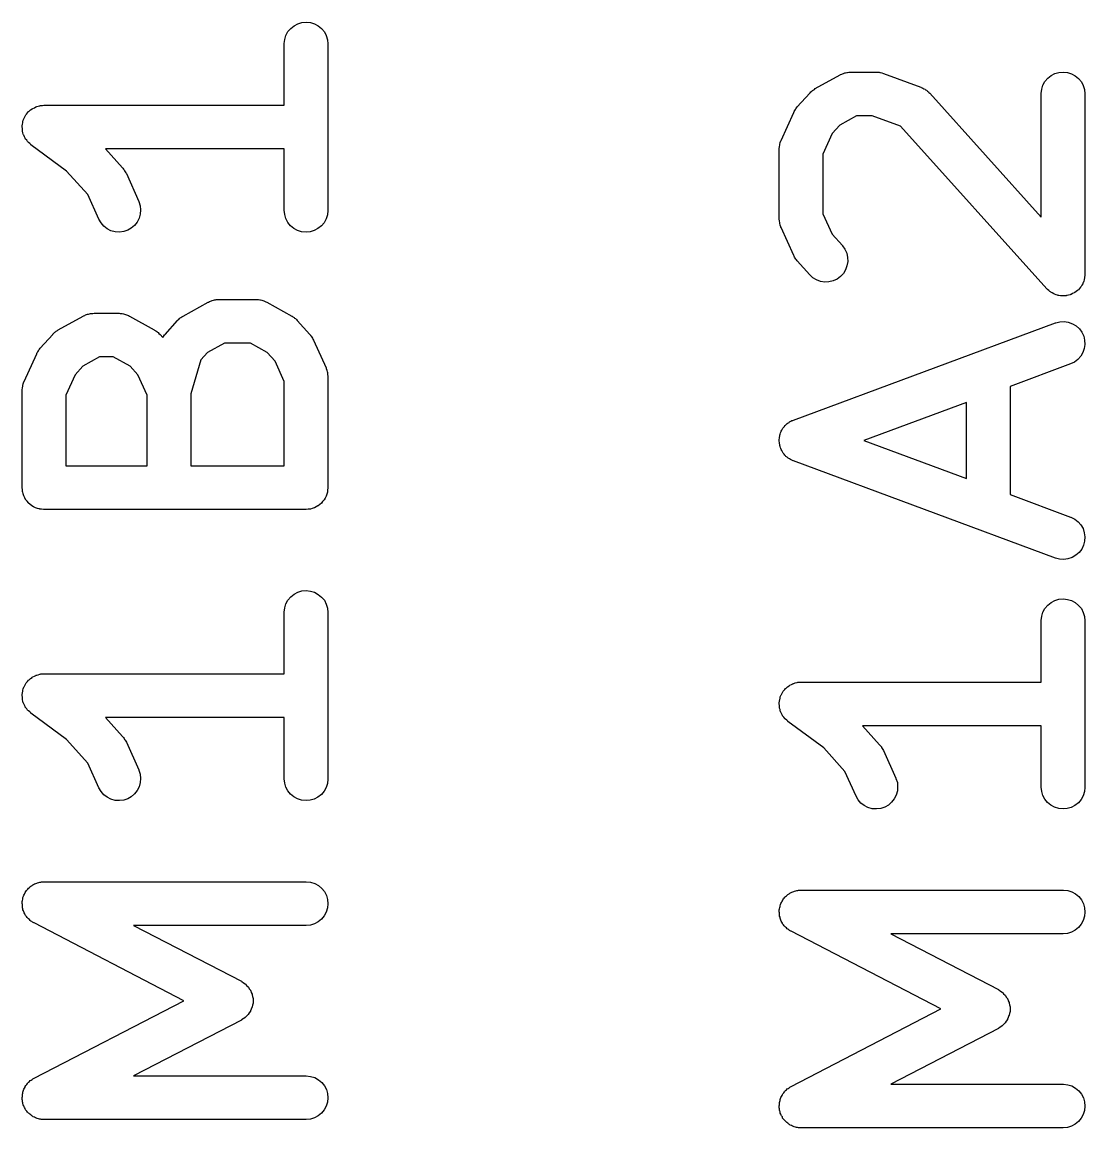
# Model space of a CAD drawing. Extents: x 153.1 to 192.9, y -117.1 to -78.2.
# Drawn here: x 163.532 to 167.182, y -82.089 to -78.292 of the extents above; entities that cross this region are included whole.
import ezdxf

# ---------------------------------------------------------------- set-up
doc = ezdxf.new("R2010")
doc.units = 0
doc.layers.add('BLACK', color=7, linetype='CONTINUOUS')

msp = doc.modelspace()

# ---------------------------------------------------------------- linework, layer by layer
at = {"layer": 'BLACK', "linetype": 'CONTINUOUS'}
for p, q in [((164.455, -78.3131), (164.466, -78.3039)), ((164.466, -78.3039), (164.479, -78.2971)), ((164.479, -78.2971), (164.493, -78.293)), ((164.493, -78.293), (164.508, -78.2917)), ((164.508, -78.2917), (164.522, -78.2932)), ((164.522, -78.2932), (164.536, -78.2975)), ((164.536, -78.2975), (164.549, -78.3045)), ((164.549, -78.3045), (164.56, -78.3138)), ((164.434, -78.3511), (164.438, -78.3371)), ((164.438, -78.3371), (164.445, -78.3243)), ((164.445, -78.3243), (164.455, -78.3131)), ((164.56, -78.3138), (164.57, -78.3252)), ((164.57, -78.3252), (164.576, -78.3381)), ((164.576, -78.3381), (164.581, -78.3521)), ((164.432, -78.3656), (164.434, -78.3511)), ((164.432, -78.3667), (164.432, -78.3656)), ((164.432, -78.5774), (164.432, -78.3667)), ((164.581, -78.3521), (164.582, -78.3667)), ((164.582, -78.3667), (164.582, -78.9381)), ((166.256, -78.5202), (166.342, -78.4725)), ((166.342, -78.4725), (166.343, -78.472)), ((166.343, -78.472), (166.347, -78.4706)), ((166.347, -78.4706), (166.35, -78.4688)), ((166.35, -78.4688), (166.353, -78.4677)), ((166.353, -78.4677), (166.357, -78.4664)), ((166.357, -78.4664), (166.36, -78.4656)), ((166.36, -78.4656), (166.364, -78.4645)), ((166.364, -78.4645), (166.367, -78.4642)), ((166.367, -78.4642), (166.371, -78.4635)), ((166.371, -78.4635), (166.375, -78.4635)), ((166.375, -78.4635), (166.379, -78.4631)), ((166.379, -78.4631), (166.464, -78.4631)), ((166.464, -78.4631), (166.465, -78.4631)), ((166.465, -78.4631), (166.471, -78.4637)), ((166.471, -78.4637), (166.476, -78.464)), ((166.476, -78.464), (166.478, -78.4645)), ((166.478, -78.4645), (166.48, -78.4647)), ((166.48, -78.4647), (166.485, -78.4664)), ((166.485, -78.4664), (166.49, -78.4678)), ((166.49, -78.4678), (166.619, -78.5154)), ((167.038, -78.5085), (167.045, -78.4957)), ((167.045, -78.4957), (167.055, -78.4845)), ((167.055, -78.4845), (167.066, -78.4753)), ((167.066, -78.4753), (167.079, -78.4686)), ((167.079, -78.4686), (167.093, -78.4644)), ((167.093, -78.4644), (167.108, -78.4631)), ((167.108, -78.4631), (167.122, -78.4646)), ((167.122, -78.4646), (167.136, -78.469)), ((167.136, -78.469), (167.149, -78.4759)), ((167.149, -78.4759), (167.16, -78.4852)), ((167.16, -78.4852), (167.17, -78.4966)), ((166.238, -78.5348), (166.241, -78.5317)), ((166.241, -78.5317), (166.244, -78.5285)), ((166.244, -78.5285), (166.247, -78.5269)), ((166.247, -78.5269), (166.249, -78.525)), ((166.249, -78.525), (166.253, -78.5227)), ((166.253, -78.5227), (166.256, -78.5202)), ((166.619, -78.5154), (166.62, -78.5158)), ((166.62, -78.5158), (166.623, -78.5171)), ((166.623, -78.5171), (166.625, -78.5181)), ((166.625, -78.5181), (166.629, -78.5204)), ((166.629, -78.5204), (166.633, -78.5223)), ((166.633, -78.5223), (166.635, -78.5241)), ((166.635, -78.5241), (166.638, -78.5257)), ((166.638, -78.5257), (166.641, -78.5286)), ((166.641, -78.5286), (166.645, -78.5313)), ((166.645, -78.5313), (166.646, -78.5336)), ((166.646, -78.5336), (166.649, -78.5355)), ((167.032, -78.537), (167.034, -78.5225)), ((167.034, -78.5225), (167.038, -78.5085)), ((167.17, -78.4966), (167.176, -78.5095)), ((167.176, -78.5095), (167.181, -78.5235)), ((167.181, -78.5235), (167.182, -78.5381)), ((166.194, -78.5832), (166.237, -78.5355)), ((166.237, -78.5355), (166.238, -78.5348)), ((166.649, -78.5355), (167.032, -78.9617)), ((167.032, -78.5381), (167.032, -78.537)), ((167.032, -78.9617), (167.032, -78.5381)), ((167.182, -78.5381), (167.182, -79.1571)), ((163.545, -78.6104), (163.546, -78.609)), ((163.546, -78.609), (163.547, -78.6073)), ((163.547, -78.6073), (163.551, -78.6033)), ((163.551, -78.6033), (163.554, -78.5992)), ((163.554, -78.5992), (163.556, -78.5979)), ((163.556, -78.5979), (163.557, -78.5965)), ((163.557, -78.5965), (163.561, -78.5933)), ((163.561, -78.5933), (163.566, -78.5899)), ((163.566, -78.5899), (163.567, -78.589)), ((163.567, -78.589), (163.569, -78.5879)), ((163.569, -78.5879), (163.574, -78.5856)), ((163.574, -78.5856), (163.579, -78.583)), ((163.579, -78.583), (163.58, -78.5825)), ((163.58, -78.5825), (163.582, -78.5817)), ((163.582, -78.5817), (163.587, -78.5804)), ((163.587, -78.5804), (163.593, -78.5788)), ((163.593, -78.5788), (163.594, -78.5786)), ((163.594, -78.5786), (163.596, -78.5782)), ((163.596, -78.5782), (163.602, -78.5779)), ((163.602, -78.5779), (163.607, -78.5774)), ((163.607, -78.5774), (164.432, -78.5774)), ((166.139, -78.6978), (166.182, -78.6026)), ((166.182, -78.6016), (166.184, -78.5984)), ((166.182, -78.6026), (166.182, -78.6016)), ((166.184, -78.5984), (166.186, -78.5949)), ((166.186, -78.5949), (166.188, -78.5921)), ((166.188, -78.5921), (166.189, -78.589)), ((166.189, -78.589), (166.192, -78.5862)), ((166.192, -78.5862), (166.194, -78.5832)), ((163.532, -78.648), (163.533, -78.6427)), ((163.532, -78.6499), (163.532, -78.648)), ((163.533, -78.6427), (163.534, -78.6373)), ((163.534, -78.6355), (163.535, -78.6336)), ((163.534, -78.6373), (163.534, -78.6355)), ((163.535, -78.6336), (163.536, -78.6285)), ((163.536, -78.6285), (163.538, -78.6233)), ((163.538, -78.6233), (163.539, -78.6216)), ((163.539, -78.6216), (163.54, -78.6198)), ((163.54, -78.6198), (163.542, -78.6152)), ((163.542, -78.6152), (163.545, -78.6104)), ((166.34, -78.6452), (166.314, -78.6748)), ((166.398, -78.6131), (166.34, -78.6452)), ((166.451, -78.6131), (166.398, -78.6131)), ((166.549, -78.6496), (166.451, -78.6131)), ((163.532, -78.6519), (163.532, -78.6499)), ((163.533, -78.6573), (163.532, -78.6519)), ((163.533, -78.6627), (163.533, -78.6573)), ((163.533, -78.6645), (163.533, -78.6627)), ((163.533, -78.6664), (163.533, -78.6645)), ((163.535, -78.6716), (163.533, -78.6664)), ((163.536, -78.6769), (163.535, -78.6716)), ((163.537, -78.6786), (163.536, -78.6769)), ((163.538, -78.6805), (163.537, -78.6786)), ((163.54, -78.6853), (163.538, -78.6805)), ((163.542, -78.6902), (163.54, -78.6853)), ((166.314, -78.6748), (166.282, -78.7447)), ((167.051, -79.2073), (166.549, -78.6496)), ((163.543, -78.6917), (163.542, -78.6902)), ((163.544, -78.6934), (163.543, -78.6917)), ((163.548, -78.6977), (163.544, -78.6934)), ((163.551, -78.702), (163.548, -78.6977)), ((163.552, -78.7034), (163.551, -78.702)), ((163.554, -78.7049), (163.552, -78.7034)), ((163.558, -78.7083), (163.554, -78.7049)), ((163.562, -78.712), (163.558, -78.7083)), ((163.562, -78.7126), (163.562, -78.712)), ((163.685, -78.8034), (163.562, -78.7126)), ((166.132, -78.7262), (166.133, -78.7196)), ((166.133, -78.7196), (166.134, -78.713)), ((166.134, -78.7117), (166.136, -78.7053)), ((166.134, -78.7123), (166.134, -78.7117)), ((166.134, -78.713), (166.134, -78.7123)), ((166.136, -78.7053), (166.138, -78.699)), ((166.138, -78.699), (166.139, -78.6984)), ((166.139, -78.6984), (166.139, -78.6978)), ((164.432, -78.7274), (163.818, -78.7274)), ((163.818, -78.7274), (163.877, -78.7927)), ((164.432, -78.9381), (164.432, -78.7274)), ((166.132, -78.7269), (166.132, -78.7262)), ((166.132, -78.7275), (166.132, -78.7269)), ((166.132, -78.7286), (166.132, -78.7275)), ((166.132, -78.9667), (166.132, -78.7286)), ((166.282, -78.7447), (166.282, -78.9506)), ((163.877, -78.7927), (163.878, -78.7935)), ((163.878, -78.7935), (163.88, -78.7965)), ((163.88, -78.7965), (163.883, -78.7994)), ((163.883, -78.7994), (163.884, -78.8025)), ((163.758, -78.8843), (163.685, -78.8034)), ((163.884, -78.8025), (163.886, -78.8054)), ((163.886, -78.8054), (163.888, -78.8088)), ((163.888, -78.8088), (163.89, -78.8121)), ((163.89, -78.8121), (163.933, -78.9073)), ((163.796, -78.9689), (163.758, -78.8843)), ((163.933, -78.9073), (163.933, -78.9083)), ((163.933, -78.9083), (163.938, -78.9222)), ((163.938, -78.9513), (163.934, -78.9654)), ((163.938, -78.9222), (163.939, -78.9368)), ((163.939, -78.9368), (163.938, -78.9513)), ((164.434, -78.9527), (164.432, -78.9381)), ((164.582, -78.9391), (164.581, -78.9537)), ((164.582, -78.9381), (164.582, -78.9391)), ((166.282, -78.9506), (166.314, -79.0204)), ((163.803, -78.9816), (163.796, -78.9689)), ((163.813, -78.9926), (163.803, -78.9816)), ((163.918, -78.99), (163.907, -78.9995)), ((163.927, -78.9785), (163.918, -78.99)), ((163.934, -78.9654), (163.927, -78.9785)), ((164.438, -78.9667), (164.434, -78.9527)), ((164.445, -78.9796), (164.438, -78.9667)), ((164.454, -78.9909), (164.445, -78.9796)), ((164.569, -78.9805), (164.56, -78.9917)), ((164.576, -78.9676), (164.569, -78.9805)), ((164.581, -78.9537), (164.576, -78.9676)), ((166.132, -78.9673), (166.132, -78.9667)), ((166.132, -78.968), (166.132, -78.9673)), ((166.133, -78.9746), (166.132, -78.968)), ((166.134, -78.9812), (166.133, -78.9746)), ((166.134, -78.9819), (166.134, -78.9812)), ((166.134, -78.9826), (166.134, -78.9819)), ((166.136, -78.9889), (166.134, -78.9826)), ((166.138, -78.9952), (166.136, -78.9889)), ((163.824, -79.0016), (163.813, -78.9926)), ((163.837, -79.0081), (163.824, -79.0016)), ((163.852, -79.012), (163.837, -79.0081)), ((163.866, -79.0131), (163.852, -79.012)), ((163.881, -79.0113), (163.866, -79.0131)), ((163.895, -79.0067), (163.881, -79.0113)), ((163.907, -78.9995), (163.895, -79.0067)), ((164.465, -79.0003), (164.454, -78.9909)), ((164.478, -79.0072), (164.465, -79.0003)), ((164.492, -79.0116), (164.478, -79.0072)), ((164.507, -79.0131), (164.492, -79.0116)), ((164.521, -79.0118), (164.507, -79.0131)), ((164.535, -79.0076), (164.521, -79.0118)), ((164.548, -79.0009), (164.535, -79.0076)), ((164.56, -78.9917), (164.548, -79.0009)), ((166.138, -78.9958), (166.138, -78.9952)), ((166.138, -78.9965), (166.138, -78.9958)), ((166.139, -78.9974), (166.138, -78.9965)), ((166.182, -79.0927), (166.139, -78.9974)), ((166.314, -79.0204), (166.349, -79.0594)), ((166.349, -79.0594), (166.349, -79.0601)), ((166.349, -79.0601), (166.358, -79.072)), ((166.183, -79.096), (166.182, -79.0927)), ((166.185, -79.0994), (166.183, -79.096)), ((166.187, -79.1023), (166.185, -79.0994)), ((166.189, -79.1054), (166.187, -79.1023)), ((166.358, -79.072), (166.364, -79.0854)), ((166.364, -79.0854), (166.367, -79.0996)), ((166.367, -79.0996), (166.368, -79.1142)), ((166.191, -79.1082), (166.189, -79.1054)), ((166.194, -79.1113), (166.191, -79.1082)), ((166.194, -79.1121), (166.194, -79.1113)), ((166.237, -79.1597), (166.194, -79.1121)), ((166.365, -79.1287), (166.36, -79.1424)), ((166.368, -79.1142), (166.365, -79.1287)), ((166.248, -79.1696), (166.237, -79.1597)), ((166.26, -79.1772), (166.248, -79.1696)), ((166.274, -79.1822), (166.26, -79.1772)), ((166.331, -79.1742), (166.318, -79.1804)), ((166.343, -79.1656), (166.331, -79.1742)), ((166.353, -79.1549), (166.343, -79.1656)), ((166.36, -79.1424), (166.353, -79.1549)), ((167.18, -79.1763), (167.178, -79.1815)), ((167.181, -79.1727), (167.18, -79.1745)), ((167.18, -79.1745), (167.18, -79.1763)), ((167.182, -79.1619), (167.181, -79.1673)), ((167.181, -79.1673), (167.181, -79.1727)), ((167.182, -79.1571), (167.182, -79.1582)), ((167.182, -79.1582), (167.182, -79.16)), ((167.182, -79.16), (167.182, -79.1619)), ((166.289, -79.1844), (166.274, -79.1822)), ((166.303, -79.1838), (166.289, -79.1844)), ((166.318, -79.1804), (166.303, -79.1838)), ((167.053, -79.2086), (167.051, -79.2073)), ((167.054, -79.21), (167.053, -79.2086)), ((167.058, -79.2135), (167.054, -79.21)), ((167.062, -79.2172), (167.058, -79.2135)), ((167.064, -79.2181), (167.062, -79.2172)), ((167.152, -79.2165), (167.148, -79.2199)), ((167.157, -79.2132), (167.152, -79.2165)), ((167.158, -79.2119), (167.157, -79.2132)), ((167.16, -79.2107), (167.158, -79.2119)), ((167.163, -79.2065), (167.16, -79.2107)), ((167.167, -79.2025), (167.163, -79.2065)), ((167.168, -79.2009), (167.167, -79.2025)), ((167.169, -79.1995), (167.168, -79.2009)), ((167.172, -79.1947), (167.169, -79.1995)), ((167.175, -79.19), (167.172, -79.1947)), ((167.176, -79.1867), (167.175, -79.1883)), ((167.175, -79.1883), (167.175, -79.19)), ((167.178, -79.1815), (167.176, -79.1867)), ((164.085, -79.3011), (164.171, -79.2535)), ((164.171, -79.2535), (164.172, -79.253)), ((164.172, -79.253), (164.175, -79.2515)), ((164.175, -79.2515), (164.179, -79.2497)), ((164.179, -79.2497), (164.182, -79.2487)), ((164.182, -79.2487), (164.185, -79.2473)), ((164.185, -79.2473), (164.189, -79.2466)), ((164.189, -79.2466), (164.193, -79.2455)), ((164.193, -79.2455), (164.196, -79.2451)), ((164.196, -79.2451), (164.199, -79.2444)), ((164.199, -79.2444), (164.203, -79.2444)), ((164.203, -79.2444), (164.207, -79.244)), ((164.207, -79.244), (164.336, -79.244)), ((164.336, -79.244), (164.337, -79.2441)), ((164.337, -79.2441), (164.341, -79.2445)), ((164.341, -79.2445), (164.344, -79.2446)), ((164.344, -79.2446), (164.348, -79.2453)), ((164.348, -79.2453), (164.351, -79.2457)), ((164.351, -79.2457), (164.355, -79.2468)), ((164.355, -79.2468), (164.359, -79.2477)), ((164.359, -79.2477), (164.362, -79.2491)), ((164.362, -79.2491), (164.365, -79.2501)), ((164.365, -79.2501), (164.369, -79.252)), ((164.369, -79.252), (164.372, -79.2535)), ((164.372, -79.2535), (164.458, -79.3011)), ((167.065, -79.2193), (167.064, -79.2181)), ((167.07, -79.2219), (167.065, -79.2193)), ((167.075, -79.2248), (167.07, -79.2219)), ((167.076, -79.2254), (167.075, -79.2248)), ((167.078, -79.2263), (167.076, -79.2254)), ((167.083, -79.2279), (167.078, -79.2263)), ((167.088, -79.2298), (167.083, -79.2279)), ((167.09, -79.2301), (167.088, -79.2298)), ((167.092, -79.2306), (167.09, -79.2301)), ((167.098, -79.2312), (167.092, -79.2306)), ((167.103, -79.232), (167.098, -79.2312)), ((167.105, -79.2319), (167.103, -79.232)), ((167.107, -79.2321), (167.105, -79.2319)), ((167.112, -79.2316), (167.107, -79.2321)), ((167.118, -79.2314), (167.112, -79.2316)), ((167.119, -79.231), (167.118, -79.2314)), ((167.121, -79.2308), (167.119, -79.231)), ((167.126, -79.2293), (167.121, -79.2308)), ((167.132, -79.228), (167.126, -79.2293)), ((167.133, -79.2272), (167.132, -79.228)), ((167.135, -79.2267), (167.133, -79.2272)), ((167.14, -79.2241), (167.135, -79.2267)), ((167.145, -79.2218), (167.14, -79.2241)), ((167.147, -79.2208), (167.145, -79.2218)), ((167.148, -79.2199), (167.147, -79.2208)), ((163.76, -79.2942), (163.764, -79.2931)), ((163.764, -79.2931), (163.767, -79.2928)), ((163.767, -79.2928), (163.771, -79.2921)), ((163.771, -79.2921), (163.775, -79.292)), ((163.775, -79.292), (163.779, -79.2917)), ((163.779, -79.2917), (163.864, -79.2917)), ((163.864, -79.2917), (163.865, -79.2917)), ((163.865, -79.2917), (163.869, -79.2921)), ((163.869, -79.2921), (163.873, -79.2922)), ((163.873, -79.2922), (163.876, -79.2929)), ((163.876, -79.2929), (163.88, -79.2933)), ((163.88, -79.2933), (163.884, -79.2945)), ((163.656, -79.3487), (163.742, -79.3011)), ((163.742, -79.3011), (163.743, -79.3006)), ((163.743, -79.3006), (163.747, -79.2991)), ((163.747, -79.2991), (163.75, -79.2973)), ((163.75, -79.2973), (163.753, -79.2963)), ((163.753, -79.2963), (163.757, -79.295)), ((163.757, -79.295), (163.76, -79.2942)), ((163.884, -79.2945), (163.887, -79.2953)), ((163.887, -79.2953), (163.89, -79.2967)), ((163.89, -79.2967), (163.894, -79.2977)), ((163.894, -79.2977), (163.897, -79.2996)), ((163.897, -79.2996), (163.901, -79.3011)), ((163.901, -79.3011), (163.986, -79.3487)), ((164.023, -79.3641), (164.066, -79.3165)), ((164.066, -79.3157), (164.07, -79.3127)), ((164.066, -79.3165), (164.066, -79.3157)), ((164.07, -79.3127), (164.073, -79.3094)), ((164.073, -79.3094), (164.075, -79.3078)), ((164.075, -79.3078), (164.077, -79.306)), ((164.077, -79.306), (164.081, -79.3037)), ((164.081, -79.3037), (164.085, -79.3011)), ((164.458, -79.3011), (164.459, -79.3016)), ((164.459, -79.3016), (164.462, -79.3043)), ((164.462, -79.3043), (164.466, -79.3066)), ((164.466, -79.3066), (164.468, -79.3085)), ((164.468, -79.3085), (164.471, -79.3101)), ((164.471, -79.3101), (164.474, -79.3134)), ((164.474, -79.3134), (164.477, -79.3165)), ((164.477, -79.3165), (164.52, -79.3641)), ((166.181, -79.6582), (167.081, -79.3249)), ((167.081, -79.3249), (167.082, -79.3246)), ((167.082, -79.3246), (167.096, -79.321)), ((167.096, -79.321), (167.111, -79.3203)), ((167.111, -79.3203), (167.125, -79.3225)), ((167.125, -79.3225), (167.139, -79.3274)), ((167.139, -79.3274), (167.152, -79.3349)), ((163.594, -79.4117), (163.637, -79.3641)), ((163.637, -79.3641), (163.638, -79.3633)), ((163.638, -79.3633), (163.641, -79.3603)), ((163.641, -79.3603), (163.644, -79.357)), ((163.644, -79.357), (163.647, -79.3555)), ((163.647, -79.3555), (163.649, -79.3536)), ((163.649, -79.3536), (163.653, -79.3513)), ((163.653, -79.3513), (163.656, -79.3487)), ((163.986, -79.3487), (163.987, -79.3492)), ((163.987, -79.3492), (163.991, -79.3519)), ((163.991, -79.3519), (163.995, -79.3542)), ((163.995, -79.3542), (163.997, -79.3561)), ((163.997, -79.3561), (163.999, -79.3577)), ((163.999, -79.3577), (164.002, -79.361)), ((164.002, -79.361), (164.006, -79.3641)), ((164.006, -79.3641), (164.015, -79.3745)), ((164.018, -79.3711), (164.021, -79.3662)), ((164.021, -79.3662), (164.022, -79.3652)), ((164.022, -79.3652), (164.023, -79.3641)), ((164.52, -79.3641), (164.521, -79.3649)), ((164.521, -79.3649), (164.523, -79.368)), ((164.523, -79.368), (164.525, -79.3708)), ((167.152, -79.3349), (167.163, -79.3447)), ((167.163, -79.3447), (167.171, -79.3565)), ((167.171, -79.3565), (167.178, -79.3697)), ((167.178, -79.3697), (167.181, -79.3839)), ((164.015, -79.3745), (164.018, -79.3711)), ((164.227, -79.394), (164.169, -79.4261)), ((164.316, -79.394), (164.227, -79.394)), ((164.374, -79.4261), (164.316, -79.394)), ((164.525, -79.3708), (164.527, -79.3739)), ((164.527, -79.3739), (164.529, -79.3768)), ((164.529, -79.3768), (164.531, -79.3802)), ((164.531, -79.3802), (164.533, -79.3835)), ((164.533, -79.3835), (164.576, -79.4787)), ((167.182, -79.3985), (167.18, -79.413)), ((167.181, -79.3839), (167.182, -79.3985)), ((163.539, -79.5264), (163.582, -79.4311)), ((163.582, -79.4302), (163.584, -79.4269)), ((163.582, -79.4311), (163.582, -79.4302)), ((163.584, -79.4269), (163.586, -79.4235)), ((163.586, -79.4235), (163.588, -79.4206)), ((163.588, -79.4206), (163.589, -79.4176)), ((163.589, -79.4176), (163.592, -79.4148)), ((163.592, -79.4148), (163.594, -79.4117)), ((163.798, -79.4417), (163.74, -79.4738)), ((163.845, -79.4417), (163.798, -79.4417)), ((163.903, -79.4738), (163.845, -79.4417)), ((164.169, -79.4261), (164.146, -79.452)), ((164.401, -79.4557), (164.374, -79.4261)), ((167.168, -79.4394), (167.158, -79.4503)), ((167.175, -79.4268), (167.168, -79.4394)), ((167.18, -79.413), (167.175, -79.4268)), ((163.74, -79.4738), (163.714, -79.5034)), ((163.929, -79.5034), (163.903, -79.4738)), ((164.146, -79.452), (164.111, -79.5682)), ((164.432, -79.5256), (164.401, -79.4557)), ((164.576, -79.4787), (164.576, -79.4797)), ((164.576, -79.4797), (164.576, -79.4803)), ((164.576, -79.4803), (164.576, -79.4809)), ((164.576, -79.4809), (164.578, -79.4873)), ((167.133, -79.4656), (166.925, -79.5427)), ((167.146, -79.4592), (167.133, -79.4656)), ((167.158, -79.4503), (167.146, -79.4592)), ((163.714, -79.5034), (163.682, -79.5732)), ((163.961, -79.5732), (163.929, -79.5034)), ((164.578, -79.4873), (164.58, -79.4936)), ((164.58, -79.4936), (164.581, -79.4943)), ((164.581, -79.4943), (164.581, -79.495)), ((164.581, -79.495), (164.581, -79.5016)), ((164.581, -79.5016), (164.582, -79.5082)), ((164.582, -79.5082), (164.582, -79.5089)), ((164.582, -79.5089), (164.582, -79.5095)), ((164.582, -79.5095), (164.582, -79.8905)), ((163.532, -79.5547), (163.533, -79.5481)), ((163.532, -79.5554), (163.532, -79.5547)), ((163.532, -79.5561), (163.532, -79.5554)), ((163.532, -79.5571), (163.532, -79.5561)), ((163.532, -79.8905), (163.532, -79.5571)), ((163.533, -79.5481), (163.534, -79.5415)), ((163.534, -79.5402), (163.536, -79.5339)), ((163.534, -79.5409), (163.534, -79.5402)), ((163.534, -79.5415), (163.534, -79.5409)), ((163.536, -79.5339), (163.538, -79.5276)), ((163.538, -79.5276), (163.539, -79.527)), ((163.539, -79.527), (163.539, -79.5264)), ((164.432, -79.8155), (164.432, -79.5256)), ((166.925, -79.5427), (166.925, -79.9145)), ((163.682, -79.5732), (163.682, -79.8155)), ((163.961, -79.8155), (163.961, -79.5732)), ((164.111, -79.5682), (164.111, -79.8155)), ((166.775, -79.5982), (166.423, -79.7286)), ((166.775, -79.8589), (166.775, -79.5982)), ((166.154, -79.6755), (166.156, -79.6735)), ((166.156, -79.6735), (166.16, -79.6707)), ((166.16, -79.6707), (166.163, -79.6676)), ((166.163, -79.6676), (166.166, -79.6663)), ((166.166, -79.6663), (166.168, -79.6646)), ((166.168, -79.6646), (166.172, -79.6626)), ((166.172, -79.6626), (166.176, -79.6603)), ((166.176, -79.6603), (166.179, -79.6594)), ((166.179, -79.6594), (166.181, -79.6582)), ((166.134, -79.7108), (166.136, -79.7065)), ((166.134, -79.7135), (166.134, -79.7108)), ((166.136, -79.7065), (166.137, -79.702)), ((166.137, -79.702), (166.138, -79.6996)), ((166.138, -79.6996), (166.139, -79.697)), ((166.139, -79.697), (166.141, -79.693)), ((166.141, -79.693), (166.143, -79.6889)), ((166.143, -79.6889), (166.145, -79.6867)), ((166.145, -79.6867), (166.147, -79.6844)), ((166.147, -79.6844), (166.15, -79.681)), ((166.15, -79.681), (166.152, -79.6773)), ((166.152, -79.6773), (166.154, -79.6755)), ((166.132, -79.7253), (166.133, -79.7208)), ((166.132, -79.728), (166.132, -79.7253)), ((166.132, -79.7308), (166.132, -79.728)), ((166.133, -79.7353), (166.132, -79.7308)), ((166.133, -79.7162), (166.134, -79.7135)), ((166.133, -79.7208), (166.133, -79.7162)), ((166.133, -79.7399), (166.133, -79.7353)), ((166.134, -79.7426), (166.133, -79.7399)), ((166.134, -79.7453), (166.134, -79.7426)), ((166.135, -79.7497), (166.134, -79.7453)), ((166.423, -79.7286), (166.775, -79.8589)), ((166.137, -79.7541), (166.135, -79.7497)), ((166.138, -79.7566), (166.137, -79.7541)), ((166.139, -79.7592), (166.138, -79.7566)), ((166.141, -79.7632), (166.139, -79.7592)), ((166.143, -79.7673), (166.141, -79.7632)), ((166.145, -79.7695), (166.143, -79.7673)), ((166.146, -79.7719), (166.145, -79.7695)), ((166.149, -79.7754), (166.146, -79.7719)), ((166.152, -79.7791), (166.149, -79.7754)), ((166.154, -79.7809), (166.152, -79.7791)), ((166.155, -79.783), (166.154, -79.7809)), ((166.159, -79.7858), (166.155, -79.783)), ((166.163, -79.7889), (166.159, -79.7858)), ((163.682, -79.8155), (163.961, -79.8155)), ((164.111, -79.8155), (164.432, -79.8155)), ((166.165, -79.7903), (166.163, -79.7889)), ((166.167, -79.7919), (166.165, -79.7903)), ((166.171, -79.794), (166.167, -79.7919)), ((166.175, -79.7964), (166.171, -79.794)), ((166.178, -79.7973), (166.175, -79.7964)), ((166.18, -79.7985), (166.178, -79.7973)), ((166.181, -79.7989), (166.18, -79.7985)), ((167.081, -80.1322), (166.181, -79.7989)), ((163.533, -79.8975), (163.532, -79.8905)), ((163.533, -79.9045), (163.533, -79.8975)), ((164.582, -79.8915), (164.581, -79.8986)), ((164.581, -79.8986), (164.581, -79.9056)), ((164.582, -79.8905), (164.582, -79.891)), ((164.582, -79.891), (164.582, -79.891)), ((164.582, -79.891), (164.582, -79.891)), ((164.582, -79.891), (164.582, -79.8915)), ((163.534, -79.9048), (163.533, -79.9045)), ((163.534, -79.905), (163.534, -79.9048)), ((163.536, -79.9118), (163.534, -79.905)), ((163.538, -79.9186), (163.536, -79.9118)), ((163.538, -79.9188), (163.538, -79.9186)), ((163.538, -79.9191), (163.538, -79.9188)), ((163.541, -79.9253), (163.538, -79.9191)), ((163.544, -79.9315), (163.541, -79.9253)), ((163.545, -79.9317), (163.544, -79.9315)), ((163.545, -79.932), (163.545, -79.9317)), ((163.549, -79.9375), (163.545, -79.932)), ((163.554, -79.943), (163.549, -79.9375)), ((164.564, -79.9383), (164.56, -79.9437)), ((164.569, -79.9328), (164.564, -79.9383)), ((164.573, -79.9262), (164.569, -79.9324)), ((164.569, -79.9324), (164.569, -79.9326)), ((164.569, -79.9326), (164.569, -79.9328)), ((164.576, -79.92), (164.573, -79.9262)), ((164.578, -79.9128), (164.576, -79.9195)), ((164.576, -79.9195), (164.576, -79.9198)), ((164.576, -79.9198), (164.576, -79.92)), ((164.581, -79.9061), (164.578, -79.9128)), ((164.581, -79.9056), (164.581, -79.9058)), ((164.581, -79.9058), (164.581, -79.9061)), ((166.925, -79.9145), (167.133, -79.9916)), ((163.554, -79.9431), (163.554, -79.943)), ((163.554, -79.9433), (163.554, -79.9431)), ((163.559, -79.9478), (163.554, -79.9433)), ((163.565, -79.9524), (163.559, -79.9478)), ((163.565, -79.9525), (163.565, -79.9524)), ((163.565, -79.9527), (163.565, -79.9525)), ((163.571, -79.956), (163.565, -79.9527)), ((163.578, -79.9594), (163.571, -79.956)), ((163.578, -79.9595), (163.578, -79.9594)), ((163.578, -79.9596), (163.578, -79.9595)), ((163.585, -79.9617), (163.578, -79.9596)), ((163.592, -79.9638), (163.585, -79.9617)), ((163.592, -79.9639), (163.592, -79.9638)), ((163.599, -79.9647), (163.592, -79.9639)), ((163.592, -79.9639), (163.592, -79.9639)), ((163.606, -79.9655), (163.599, -79.9647)), ((163.607, -79.9655), (163.606, -79.9655)), ((164.507, -79.9655), (163.607, -79.9655)), ((163.607, -79.9655), (163.607, -79.9655)), ((163.607, -79.9655), (163.607, -79.9655)), ((163.607, -79.9655), (163.607, -79.9655)), ((164.514, -79.9648), (164.507, -79.9655)), ((164.521, -79.9641), (164.514, -79.9648)), ((164.522, -79.964), (164.521, -79.9641)), ((164.521, -79.9641), (164.521, -79.9641)), ((164.528, -79.962), (164.522, -79.964)), ((164.535, -79.96), (164.528, -79.962)), ((164.536, -79.9598), (164.535, -79.9599)), ((164.535, -79.9599), (164.535, -79.96)), ((164.542, -79.9565), (164.536, -79.9598)), ((164.548, -79.9532), (164.542, -79.9565)), ((164.549, -79.9529), (164.548, -79.9531)), ((164.548, -79.9531), (164.548, -79.9532)), ((164.554, -79.9485), (164.549, -79.9529)), ((164.56, -79.9441), (164.554, -79.9485)), ((164.56, -79.9437), (164.56, -79.9439)), ((164.56, -79.9439), (164.56, -79.9441)), ((167.133, -79.9916), (167.134, -79.9919)), ((167.134, -79.9919), (167.147, -79.9985)), ((167.147, -79.9985), (167.159, -80.0075)), ((167.159, -80.0075), (167.168, -80.0186)), ((167.168, -80.0186), (167.176, -80.0313)), ((167.176, -80.0313), (167.18, -80.0452)), ((167.18, -80.0452), (167.182, -80.0597)), ((167.177, -80.0884), (167.171, -80.1016)), ((167.181, -80.0743), (167.177, -80.0884)), ((167.182, -80.0597), (167.181, -80.0743)), ((167.151, -80.1228), (167.138, -80.1302)), ((167.162, -80.1132), (167.151, -80.1228)), ((167.171, -80.1016), (167.162, -80.1132)), ((167.095, -80.136), (167.081, -80.1322)), ((167.11, -80.1369), (167.095, -80.136)), ((167.124, -80.1349), (167.11, -80.1369)), ((167.138, -80.1302), (167.124, -80.1349)), ((164.438, -80.2895), (164.445, -80.2767)), ((164.445, -80.2767), (164.455, -80.2655)), ((164.455, -80.2655), (164.466, -80.2563)), ((164.466, -80.2563), (164.479, -80.2495)), ((164.479, -80.2495), (164.493, -80.2454)), ((164.493, -80.2454), (164.508, -80.244)), ((164.508, -80.244), (164.522, -80.2456)), ((164.522, -80.2456), (164.536, -80.2499)), ((164.536, -80.2499), (164.549, -80.2569)), ((164.549, -80.2569), (164.56, -80.2662)), ((164.56, -80.2662), (164.57, -80.2775)), ((164.57, -80.2775), (164.576, -80.2905)), ((167.066, -80.2849), (167.079, -80.2781)), ((167.079, -80.2781), (167.093, -80.2739)), ((167.093, -80.2739), (167.108, -80.2726)), ((167.108, -80.2726), (167.122, -80.2742)), ((167.122, -80.2742), (167.136, -80.2785)), ((167.136, -80.2785), (167.149, -80.2854)), ((164.432, -80.318), (164.434, -80.3035)), ((164.432, -80.319), (164.432, -80.318)), ((164.432, -80.5298), (164.432, -80.319)), ((164.434, -80.3035), (164.438, -80.2895)), ((164.576, -80.2905), (164.581, -80.3045)), ((164.581, -80.3045), (164.582, -80.319)), ((164.582, -80.319), (164.582, -80.8905)), ((167.034, -80.332), (167.038, -80.3181)), ((167.038, -80.3181), (167.045, -80.3052)), ((167.045, -80.3052), (167.055, -80.294)), ((167.055, -80.294), (167.066, -80.2849)), ((167.149, -80.2854), (167.16, -80.2948)), ((167.16, -80.2948), (167.17, -80.3061)), ((167.17, -80.3061), (167.176, -80.319)), ((167.176, -80.319), (167.181, -80.3331)), ((167.032, -80.3466), (167.034, -80.332)), ((167.032, -80.3476), (167.032, -80.3466)), ((167.032, -80.5583), (167.032, -80.3476)), ((167.181, -80.3331), (167.182, -80.3476)), ((167.182, -80.3476), (167.182, -80.919)), ((163.557, -80.5489), (163.561, -80.5457)), ((163.561, -80.5457), (163.566, -80.5423)), ((163.566, -80.5423), (163.567, -80.5414)), ((163.567, -80.5414), (163.569, -80.5403)), ((163.569, -80.5403), (163.574, -80.538)), ((163.574, -80.538), (163.579, -80.5354)), ((163.579, -80.5354), (163.58, -80.5349)), ((163.58, -80.5349), (163.582, -80.534)), ((163.582, -80.534), (163.587, -80.5328)), ((163.587, -80.5328), (163.593, -80.5312)), ((163.593, -80.5312), (163.594, -80.531)), ((163.594, -80.531), (163.596, -80.5305)), ((163.596, -80.5305), (163.602, -80.5303)), ((163.602, -80.5303), (163.607, -80.5298)), ((163.607, -80.5298), (164.432, -80.5298)), ((163.535, -80.5859), (163.536, -80.5809)), ((163.536, -80.5809), (163.538, -80.5757)), ((163.538, -80.5757), (163.539, -80.574)), ((163.539, -80.574), (163.54, -80.5722)), ((163.54, -80.5722), (163.542, -80.5676)), ((163.542, -80.5676), (163.545, -80.5628)), ((163.545, -80.5628), (163.546, -80.5613)), ((163.546, -80.5613), (163.547, -80.5597)), ((163.547, -80.5597), (163.551, -80.5557)), ((163.551, -80.5557), (163.554, -80.5515)), ((163.554, -80.5515), (163.556, -80.5503)), ((163.556, -80.5503), (163.557, -80.5489)), ((166.147, -80.5883), (166.151, -80.5843)), ((166.151, -80.5843), (166.154, -80.5801)), ((166.154, -80.5801), (166.156, -80.5789)), ((166.156, -80.5789), (166.157, -80.5775)), ((166.157, -80.5775), (166.161, -80.5743)), ((166.161, -80.5743), (166.166, -80.5709)), ((166.166, -80.5709), (166.167, -80.57)), ((166.167, -80.57), (166.169, -80.5688)), ((166.169, -80.5688), (166.174, -80.5665)), ((166.174, -80.5665), (166.179, -80.564)), ((166.179, -80.564), (166.18, -80.5634)), ((166.18, -80.5634), (166.182, -80.5626)), ((166.182, -80.5626), (166.187, -80.5613)), ((166.187, -80.5613), (166.193, -80.5598)), ((166.193, -80.5598), (166.194, -80.5596)), ((166.194, -80.5596), (166.196, -80.5591)), ((166.196, -80.5591), (166.202, -80.5589)), ((166.202, -80.5589), (166.207, -80.5583)), ((166.207, -80.5583), (167.032, -80.5583)), ((163.532, -80.6004), (163.533, -80.5951)), ((163.532, -80.6023), (163.532, -80.6004)), ((163.532, -80.6042), (163.532, -80.6023)), ((163.533, -80.6096), (163.532, -80.6042)), ((163.533, -80.5951), (163.534, -80.5897)), ((163.533, -80.615), (163.533, -80.6096)), ((163.533, -80.6169), (163.533, -80.615)), ((163.533, -80.6188), (163.533, -80.6169)), ((163.535, -80.624), (163.533, -80.6188)), ((163.534, -80.5878), (163.535, -80.5859)), ((163.534, -80.5897), (163.534, -80.5878)), ((166.133, -80.6236), (166.134, -80.6183)), ((166.134, -80.6164), (166.135, -80.6145)), ((166.134, -80.6183), (166.134, -80.6164)), ((166.135, -80.6145), (166.136, -80.6094)), ((166.136, -80.6094), (166.138, -80.6043)), ((166.138, -80.6043), (166.139, -80.6026)), ((166.139, -80.6026), (166.14, -80.6008)), ((166.14, -80.6008), (166.142, -80.5962)), ((166.142, -80.5962), (166.145, -80.5914)), ((166.145, -80.5914), (166.146, -80.5899)), ((166.146, -80.5899), (166.147, -80.5883)), ((163.536, -80.6293), (163.535, -80.624)), ((163.537, -80.631), (163.536, -80.6293)), ((163.538, -80.6329), (163.537, -80.631)), ((163.54, -80.6376), (163.538, -80.6329)), ((163.542, -80.6426), (163.54, -80.6376)), ((163.543, -80.6441), (163.542, -80.6426)), ((163.544, -80.6458), (163.543, -80.6441)), ((163.548, -80.65), (163.544, -80.6458)), ((163.551, -80.6544), (163.548, -80.65)), ((163.552, -80.6557), (163.551, -80.6544)), ((163.554, -80.6572), (163.552, -80.6557)), ((163.558, -80.6607), (163.554, -80.6572)), ((163.562, -80.6644), (163.558, -80.6607)), ((166.132, -80.629), (166.133, -80.6236)), ((166.132, -80.6309), (166.132, -80.629)), ((166.132, -80.6328), (166.132, -80.6309)), ((166.133, -80.6382), (166.132, -80.6328)), ((166.133, -80.6436), (166.133, -80.6382)), ((166.133, -80.6455), (166.133, -80.6436)), ((166.133, -80.6474), (166.133, -80.6455)), ((166.135, -80.6526), (166.133, -80.6474)), ((166.136, -80.6578), (166.135, -80.6526)), ((166.137, -80.6596), (166.136, -80.6578)), ((166.138, -80.6614), (166.137, -80.6596)), ((163.562, -80.665), (163.562, -80.6644)), ((163.685, -80.7558), (163.562, -80.665)), ((164.432, -80.6798), (163.818, -80.6798)), ((163.818, -80.6798), (163.877, -80.7451)), ((164.432, -80.8905), (164.432, -80.6798)), ((166.14, -80.6662), (166.138, -80.6614)), ((166.142, -80.6711), (166.14, -80.6662)), ((166.143, -80.6727), (166.142, -80.6711)), ((166.144, -80.6744), (166.143, -80.6727)), ((166.148, -80.6786), (166.144, -80.6744)), ((166.151, -80.683), (166.148, -80.6786)), ((166.152, -80.6843), (166.151, -80.683)), ((166.154, -80.6858), (166.152, -80.6843)), ((166.158, -80.6893), (166.154, -80.6858)), ((166.162, -80.693), (166.158, -80.6893)), ((166.162, -80.6936), (166.162, -80.693)), ((166.285, -80.7844), (166.162, -80.6936)), ((167.032, -80.7083), (166.418, -80.7083)), ((166.418, -80.7083), (166.477, -80.7736)), ((167.032, -80.919), (167.032, -80.7083)), ((163.758, -80.8367), (163.685, -80.7558)), ((163.877, -80.7451), (163.878, -80.7458)), ((163.878, -80.7458), (163.88, -80.7489)), ((163.88, -80.7489), (163.883, -80.7518)), ((163.883, -80.7518), (163.884, -80.7549)), ((163.884, -80.7549), (163.886, -80.7578)), ((163.886, -80.7578), (163.888, -80.7612)), ((163.888, -80.7612), (163.89, -80.7645)), ((163.89, -80.7645), (163.933, -80.8597)), ((166.477, -80.7736), (166.478, -80.7744)), ((166.478, -80.7744), (166.48, -80.7775)), ((166.358, -80.8653), (166.285, -80.7844)), ((166.48, -80.7775), (166.483, -80.7803)), ((166.483, -80.7803), (166.484, -80.7834)), ((166.484, -80.7834), (166.486, -80.7863)), ((166.486, -80.7863), (166.488, -80.7898)), ((166.488, -80.7898), (166.49, -80.793)), ((166.49, -80.793), (166.533, -80.8883)), ((163.796, -80.9213), (163.758, -80.8367)), ((163.933, -80.8597), (163.933, -80.8607)), ((163.933, -80.8607), (163.938, -80.8746)), ((163.938, -80.8746), (163.939, -80.8891)), ((166.396, -80.9498), (166.358, -80.8653)), ((166.533, -80.8883), (166.533, -80.8892)), ((163.803, -80.934), (163.796, -80.9213)), ((163.934, -80.9178), (163.927, -80.9309)), ((163.938, -80.9037), (163.934, -80.9178)), ((163.939, -80.8891), (163.938, -80.9037)), ((164.434, -80.905), (164.432, -80.8905)), ((164.438, -80.9191), (164.434, -80.905)), ((164.445, -80.932), (164.438, -80.9191)), ((164.576, -80.92), (164.569, -80.9328)), ((164.581, -80.9061), (164.576, -80.92)), ((164.582, -80.8915), (164.581, -80.9061)), ((164.582, -80.8905), (164.582, -80.8915)), ((166.533, -80.8892), (166.538, -80.9032)), ((166.538, -80.9032), (166.539, -80.9177)), ((166.539, -80.9177), (166.538, -80.9323)), ((167.034, -80.9336), (167.032, -80.919)), ((167.182, -80.9201), (167.181, -80.9346)), ((167.182, -80.919), (167.182, -80.9201)), ((163.813, -80.945), (163.803, -80.934)), ((163.824, -80.954), (163.813, -80.945)), ((163.837, -80.9605), (163.824, -80.954)), ((163.852, -80.9644), (163.837, -80.9605)), ((163.866, -80.9655), (163.852, -80.9644)), ((163.881, -80.9637), (163.866, -80.9655)), ((163.895, -80.9591), (163.881, -80.9637)), ((163.907, -80.9519), (163.895, -80.9591)), ((163.918, -80.9424), (163.907, -80.9519)), ((163.927, -80.9309), (163.918, -80.9424)), ((164.454, -80.9433), (164.445, -80.932)), ((164.465, -80.9527), (164.454, -80.9433)), ((164.478, -80.9596), (164.465, -80.9527)), ((164.492, -80.9639), (164.478, -80.9596)), ((164.507, -80.9655), (164.492, -80.9639)), ((164.521, -80.9641), (164.507, -80.9655)), ((164.535, -80.96), (164.521, -80.9641)), ((164.548, -80.9532), (164.535, -80.96)), ((164.56, -80.9441), (164.548, -80.9532)), ((164.569, -80.9328), (164.56, -80.9441)), ((166.403, -80.9625), (166.396, -80.9498)), ((166.413, -80.9736), (166.403, -80.9625)), ((166.527, -80.9594), (166.518, -80.9709)), ((166.534, -80.9464), (166.527, -80.9594)), ((166.538, -80.9323), (166.534, -80.9464)), ((167.038, -80.9476), (167.034, -80.9336)), ((167.045, -80.9606), (167.038, -80.9476)), ((167.054, -80.9719), (167.045, -80.9606)), ((167.169, -80.9614), (167.16, -80.9726)), ((167.176, -80.9486), (167.169, -80.9614)), ((167.181, -80.9346), (167.176, -80.9486)), ((166.424, -80.9825), (166.413, -80.9736)), ((166.437, -80.9891), (166.424, -80.9825)), ((166.452, -80.993), (166.437, -80.9891)), ((166.466, -80.994), (166.452, -80.993)), ((166.481, -80.9922), (166.466, -80.994)), ((166.495, -80.9877), (166.481, -80.9922)), ((166.507, -80.9805), (166.495, -80.9877)), ((166.518, -80.9709), (166.507, -80.9805)), ((167.065, -80.9812), (167.054, -80.9719)), ((167.078, -80.9882), (167.065, -80.9812)), ((167.092, -80.9925), (167.078, -80.9882)), ((167.107, -80.994), (167.092, -80.9925)), ((167.121, -80.9927), (167.107, -80.994)), ((167.135, -80.9886), (167.121, -80.9927)), ((167.148, -80.9818), (167.135, -80.9886)), ((167.16, -80.9726), (167.148, -80.9818)), ((163.552, -81.269), (163.554, -81.2658)), ((163.554, -81.2658), (163.557, -81.2638)), ((163.557, -81.2638), (163.559, -81.2614)), ((163.559, -81.2614), (163.562, -81.2591)), ((163.562, -81.2591), (163.566, -81.2566)), ((163.566, -81.2566), (163.569, -81.255)), ((163.569, -81.255), (163.571, -81.2532)), ((163.571, -81.2532), (163.575, -81.2516)), ((163.575, -81.2516), (163.579, -81.2497)), ((163.579, -81.2497), (163.582, -81.2488)), ((163.582, -81.2488), (163.585, -81.2475)), ((163.585, -81.2475), (163.589, -81.2466)), ((163.589, -81.2466), (163.593, -81.2455)), ((163.593, -81.2455), (163.596, -81.2452)), ((163.596, -81.2452), (163.599, -81.2445)), ((163.599, -81.2445), (163.603, -81.2444)), ((163.603, -81.2444), (163.607, -81.244)), ((163.607, -81.244), (164.507, -81.244)), ((164.507, -81.244), (164.508, -81.2441)), ((164.508, -81.2441), (164.523, -81.2457)), ((164.523, -81.2457), (164.537, -81.2501)), ((164.537, -81.2501), (164.55, -81.2572)), ((164.55, -81.2572), (164.561, -81.2666)), ((164.561, -81.2666), (164.57, -81.278)), ((163.533, -81.308), (163.534, -81.304)), ((163.534, -81.304), (163.535, -81.3008)), ((163.535, -81.2976), (163.537, -81.2939)), ((163.535, -81.3008), (163.535, -81.2976)), ((163.537, -81.2939), (163.538, -81.29)), ((163.538, -81.29), (163.54, -81.2871)), ((163.54, -81.2871), (163.541, -81.2841)), ((163.541, -81.2841), (163.543, -81.2807)), ((163.543, -81.2807), (163.545, -81.2771)), ((163.545, -81.2771), (163.547, -81.2746)), ((163.547, -81.2746), (163.549, -81.2718)), ((163.549, -81.2718), (163.552, -81.269)), ((164.57, -81.278), (164.577, -81.291)), ((164.577, -81.291), (164.581, -81.305)), ((164.581, -81.305), (164.582, -81.3196)), ((166.143, -81.3092), (166.145, -81.3057)), ((166.145, -81.3057), (166.147, -81.3032)), ((166.147, -81.3032), (166.149, -81.3004)), ((166.149, -81.3004), (166.152, -81.2975)), ((166.152, -81.2975), (166.154, -81.2944)), ((166.154, -81.2944), (166.157, -81.2923)), ((166.157, -81.2923), (166.159, -81.29)), ((166.159, -81.29), (166.162, -81.2877)), ((166.162, -81.2877), (166.166, -81.2852)), ((166.166, -81.2852), (166.169, -81.2836)), ((166.169, -81.2836), (166.171, -81.2818)), ((166.171, -81.2818), (166.175, -81.2802)), ((166.175, -81.2802), (166.179, -81.2783)), ((166.179, -81.2783), (166.182, -81.2773)), ((166.182, -81.2773), (166.185, -81.276)), ((166.185, -81.276), (166.189, -81.2752)), ((166.189, -81.2752), (166.193, -81.274)), ((166.193, -81.274), (166.196, -81.2737)), ((166.196, -81.2737), (166.199, -81.2731)), ((166.199, -81.2731), (166.203, -81.273)), ((166.203, -81.273), (166.207, -81.2726)), ((166.207, -81.2726), (167.107, -81.2726)), ((167.107, -81.2726), (167.108, -81.2726)), ((167.108, -81.2726), (167.123, -81.2743)), ((167.123, -81.2743), (167.137, -81.2787)), ((167.137, -81.2787), (167.15, -81.2857)), ((167.15, -81.2857), (167.161, -81.2951)), ((167.161, -81.2951), (167.17, -81.3066)), ((167.17, -81.3066), (167.177, -81.3195)), ((163.532, -81.312), (163.533, -81.308)), ((163.532, -81.3153), (163.532, -81.312)), ((163.532, -81.3185), (163.532, -81.3153)), ((163.533, -81.3226), (163.532, -81.3185)), ((163.533, -81.3266), (163.533, -81.3226)), ((163.533, -81.3298), (163.533, -81.3266)), ((163.533, -81.3331), (163.533, -81.3298)), ((163.535, -81.337), (163.533, -81.3331)), ((163.535, -81.341), (163.535, -81.337)), ((163.537, -81.344), (163.535, -81.341)), ((163.538, -81.3471), (163.537, -81.344)), ((164.581, -81.3341), (164.576, -81.3481)), ((164.582, -81.3196), (164.581, -81.3341)), ((166.132, -81.3406), (166.133, -81.3366)), ((166.132, -81.3438), (166.132, -81.3406)), ((166.132, -81.3471), (166.132, -81.3438)), ((166.133, -81.3366), (166.134, -81.3325)), ((166.134, -81.3325), (166.135, -81.3294)), ((166.135, -81.3262), (166.137, -81.3224)), ((166.135, -81.3294), (166.135, -81.3262)), ((166.137, -81.3224), (166.138, -81.3186)), ((166.138, -81.3186), (166.14, -81.3157)), ((166.14, -81.3157), (166.141, -81.3126)), ((166.141, -81.3126), (166.143, -81.3092)), ((167.177, -81.3195), (167.181, -81.3336)), ((167.181, -81.3336), (167.182, -81.3481)), ((163.539, -81.3507), (163.538, -81.3471)), ((163.541, -81.3545), (163.539, -81.3507)), ((163.543, -81.3572), (163.541, -81.3545)), ((163.544, -81.3601), (163.543, -81.3572)), ((163.547, -81.3633), (163.544, -81.3601)), ((163.549, -81.3666), (163.547, -81.3633)), ((163.552, -81.369), (163.549, -81.3666)), ((163.554, -81.3715), (163.552, -81.369)), ((163.557, -81.3741), (163.554, -81.3715)), ((163.56, -81.377), (163.557, -81.3741)), ((163.562, -81.3788), (163.56, -81.377)), ((163.565, -81.3809), (163.562, -81.3788)), ((163.568, -81.3829), (163.565, -81.3809)), ((164.549, -81.3815), (164.536, -81.3884)), ((164.56, -81.3723), (164.549, -81.3815)), ((164.569, -81.361), (164.56, -81.3723)), ((164.576, -81.3481), (164.569, -81.361)), ((166.133, -81.3511), (166.132, -81.3471)), ((166.133, -81.3552), (166.133, -81.3511)), ((166.133, -81.3584), (166.133, -81.3552)), ((166.133, -81.3617), (166.133, -81.3584)), ((166.135, -81.3656), (166.133, -81.3617)), ((166.135, -81.3695), (166.135, -81.3656)), ((166.137, -81.3726), (166.135, -81.3695)), ((166.138, -81.3757), (166.137, -81.3726)), ((166.139, -81.3793), (166.138, -81.3757)), ((166.141, -81.3831), (166.139, -81.3793)), ((167.176, -81.3767), (167.169, -81.3896)), ((167.181, -81.3627), (167.176, -81.3767)), ((167.182, -81.3481), (167.181, -81.3627)), ((163.572, -81.3851), (163.568, -81.3829)), ((163.573, -81.3856), (163.572, -81.3851)), ((164.087, -81.6524), (163.573, -81.3856)), ((164.507, -81.394), (163.915, -81.394)), ((163.915, -81.394), (164.285, -81.5858)), ((164.522, -81.3926), (164.507, -81.394)), ((164.536, -81.3884), (164.522, -81.3926)), ((166.143, -81.3858), (166.141, -81.3831)), ((166.144, -81.3887), (166.143, -81.3858)), ((166.147, -81.3918), (166.144, -81.3887)), ((166.149, -81.3952), (166.147, -81.3918)), ((166.152, -81.3975), (166.149, -81.3952)), ((166.154, -81.4001), (166.152, -81.3975)), ((166.157, -81.4027), (166.154, -81.4001)), ((166.16, -81.4056), (166.157, -81.4027)), ((166.162, -81.4074), (166.16, -81.4056)), ((166.165, -81.4095), (166.162, -81.4074)), ((166.168, -81.4115), (166.165, -81.4095)), ((166.172, -81.4137), (166.168, -81.4115)), ((166.173, -81.4142), (166.172, -81.4137)), ((166.687, -81.681), (166.173, -81.4142)), ((167.136, -81.417), (167.122, -81.4212)), ((167.149, -81.4101), (167.136, -81.417)), ((167.16, -81.4008), (167.149, -81.4101)), ((167.169, -81.3896), (167.16, -81.4008)), ((167.107, -81.4226), (166.515, -81.4226)), ((166.515, -81.4226), (166.885, -81.6144)), ((167.122, -81.4212), (167.107, -81.4226)), ((164.285, -81.5858), (164.285, -81.5863)), ((164.285, -81.5863), (164.286, -81.5867)), ((164.286, -81.5867), (164.287, -81.587)), ((164.287, -81.587), (164.292, -81.5908)), ((164.292, -81.5908), (164.298, -81.5944)), ((164.298, -81.5944), (164.298, -81.595)), ((164.298, -81.595), (164.299, -81.5954)), ((164.299, -81.5954), (164.303, -81.6001)), ((164.303, -81.6001), (164.308, -81.6048)), ((164.308, -81.6048), (164.308, -81.6054)), ((164.308, -81.6054), (164.309, -81.606)), ((164.309, -81.606), (164.312, -81.6115)), ((164.312, -81.6115), (164.316, -81.6169)), ((164.316, -81.6169), (164.316, -81.6177)), ((164.316, -81.6177), (164.317, -81.6183)), ((164.317, -81.6183), (164.319, -81.6244)), ((164.319, -81.6244), (164.322, -81.6305)), ((164.322, -81.6305), (164.322, -81.6312)), ((164.322, -81.6312), (164.322, -81.632)), ((164.322, -81.632), (164.323, -81.6384)), ((164.323, -81.6384), (164.325, -81.6448)), ((164.325, -81.6448), (164.325, -81.6456)), ((164.325, -81.6456), (164.325, -81.6464)), ((164.325, -81.6464), (164.325, -81.6529)), ((166.885, -81.6144), (166.885, -81.6149)), ((166.885, -81.6149), (166.886, -81.6153)), ((166.886, -81.6153), (166.887, -81.6156)), ((166.887, -81.6156), (166.892, -81.6194)), ((166.892, -81.6194), (166.898, -81.623)), ((166.898, -81.623), (166.898, -81.6236)), ((166.898, -81.6236), (166.899, -81.624)), ((166.899, -81.624), (166.903, -81.6287)), ((166.903, -81.6287), (166.908, -81.6334)), ((166.908, -81.6334), (166.908, -81.634)), ((166.908, -81.634), (166.909, -81.6346)), ((166.909, -81.6346), (166.912, -81.6401)), ((166.912, -81.6401), (166.916, -81.6455)), ((166.916, -81.6455), (166.916, -81.6462)), ((166.916, -81.6462), (166.917, -81.6469)), ((166.917, -81.6469), (166.919, -81.653)), ((163.573, -81.9191), (164.087, -81.6524)), ((164.319, -81.6813), (164.316, -81.6874)), ((164.321, -81.6753), (164.319, -81.6813)), ((164.322, -81.6745), (164.321, -81.6753)), ((164.323, -81.6674), (164.322, -81.6738)), ((164.322, -81.6738), (164.322, -81.6745)), ((164.325, -81.661), (164.323, -81.6674)), ((164.325, -81.6529), (164.325, -81.6594)), ((164.325, -81.6594), (164.325, -81.6602)), ((164.325, -81.6602), (164.325, -81.661)), ((166.173, -81.9477), (166.687, -81.681)), ((166.919, -81.653), (166.922, -81.659)), ((166.922, -81.659), (166.922, -81.6598)), ((166.922, -81.6598), (166.922, -81.6605)), ((166.922, -81.6605), (166.923, -81.667)), ((166.923, -81.667), (166.925, -81.6734)), ((166.925, -81.6734), (166.925, -81.6742)), ((166.925, -81.6742), (166.925, -81.6749)), ((166.925, -81.6749), (166.925, -81.6815)), ((166.925, -81.6815), (166.925, -81.688)), ((164.285, -81.719), (163.915, -81.9107)), ((164.286, -81.7182), (164.285, -81.7185)), ((164.285, -81.7185), (164.285, -81.719)), ((164.291, -81.7146), (164.286, -81.7182)), ((164.297, -81.711), (164.291, -81.7146)), ((164.298, -81.71), (164.297, -81.7104)), ((164.297, -81.7104), (164.297, -81.711)), ((164.303, -81.7053), (164.298, -81.71)), ((164.307, -81.7008), (164.303, -81.7053)), ((164.308, -81.7001), (164.307, -81.7008)), ((164.312, -81.6941), (164.308, -81.6996)), ((164.308, -81.6996), (164.308, -81.7001)), ((164.316, -81.6887), (164.312, -81.6941)), ((164.316, -81.6874), (164.316, -81.688)), ((164.316, -81.688), (164.316, -81.6887)), ((166.912, -81.7227), (166.908, -81.7282)), ((166.916, -81.7173), (166.912, -81.7227)), ((166.919, -81.7099), (166.916, -81.7159)), ((166.916, -81.7159), (166.916, -81.7166)), ((166.916, -81.7166), (166.916, -81.7173)), ((166.921, -81.7039), (166.919, -81.7099)), ((166.922, -81.7031), (166.921, -81.7039)), ((166.923, -81.696), (166.922, -81.7024)), ((166.922, -81.7024), (166.922, -81.7031)), ((166.925, -81.6896), (166.923, -81.696)), ((166.925, -81.688), (166.925, -81.6888)), ((166.925, -81.6888), (166.925, -81.6896)), ((166.885, -81.7475), (166.515, -81.9393)), ((166.886, -81.7468), (166.885, -81.7471)), ((166.885, -81.7471), (166.885, -81.7475)), ((166.891, -81.7431), (166.886, -81.7468)), ((166.897, -81.7396), (166.891, -81.7431)), ((166.898, -81.7386), (166.897, -81.739)), ((166.897, -81.739), (166.897, -81.7396)), ((166.903, -81.7339), (166.898, -81.7386)), ((166.907, -81.7294), (166.903, -81.7339)), ((166.908, -81.7287), (166.907, -81.7294)), ((166.908, -81.7282), (166.908, -81.7287)), ((163.915, -81.9107), (164.507, -81.9107)), ((164.507, -81.9107), (164.508, -81.9107)), ((164.508, -81.9107), (164.523, -81.9124)), ((164.523, -81.9124), (164.537, -81.9168)), ((163.54, -81.9531), (163.542, -81.9494)), ((163.542, -81.9494), (163.543, -81.9467)), ((163.543, -81.9467), (163.545, -81.9438)), ((163.545, -81.9438), (163.548, -81.9406)), ((163.548, -81.9406), (163.55, -81.9373)), ((163.55, -81.9373), (163.552, -81.935)), ((163.552, -81.935), (163.554, -81.9325)), ((163.554, -81.9325), (163.557, -81.9299)), ((163.557, -81.9299), (163.56, -81.9271)), ((163.56, -81.9271), (163.563, -81.9253)), ((163.563, -81.9253), (163.566, -81.9232)), ((163.566, -81.9232), (163.569, -81.9213)), ((163.569, -81.9213), (163.573, -81.9191)), ((164.537, -81.9168), (164.55, -81.9238)), ((164.55, -81.9238), (164.561, -81.9332)), ((164.561, -81.9332), (164.57, -81.9446)), ((164.57, -81.9446), (164.577, -81.9576)), ((166.163, -81.9539), (166.166, -81.9518)), ((166.166, -81.9518), (166.169, -81.9499)), ((166.169, -81.9499), (166.173, -81.9477)), ((166.515, -81.9393), (167.107, -81.9393)), ((167.107, -81.9393), (167.108, -81.9393)), ((167.108, -81.9393), (167.123, -81.9409)), ((167.123, -81.9409), (167.137, -81.9453)), ((167.137, -81.9453), (167.15, -81.9524)), ((163.532, -81.9852), (163.533, -81.9812)), ((163.532, -81.9885), (163.532, -81.9852)), ((163.532, -81.9917), (163.532, -81.9885)), ((163.533, -81.9739), (163.534, -81.9706)), ((163.533, -81.9771), (163.533, -81.9739)), ((163.533, -81.9812), (163.533, -81.9771)), ((163.534, -81.9706), (163.535, -81.9668)), ((163.535, -81.9668), (163.536, -81.9628)), ((163.536, -81.9628), (163.537, -81.9598)), ((163.537, -81.9598), (163.538, -81.9566)), ((163.538, -81.9566), (163.54, -81.9531)), ((164.577, -81.9576), (164.581, -81.9717)), ((164.581, -81.9717), (164.582, -81.9862)), ((164.582, -81.9862), (164.581, -82.0008)), ((166.136, -81.9914), (166.137, -81.9884)), ((166.137, -81.9884), (166.138, -81.9852)), ((166.138, -81.9852), (166.14, -81.9817)), ((166.14, -81.9817), (166.142, -81.9779)), ((166.142, -81.9779), (166.143, -81.9752)), ((166.143, -81.9752), (166.145, -81.9723)), ((166.145, -81.9723), (166.148, -81.9692)), ((166.148, -81.9692), (166.15, -81.9659)), ((166.15, -81.9659), (166.152, -81.9636)), ((166.152, -81.9636), (166.154, -81.9611)), ((166.154, -81.9611), (166.157, -81.9585)), ((166.157, -81.9585), (166.16, -81.9557)), ((166.16, -81.9557), (166.163, -81.9539)), ((167.15, -81.9524), (167.161, -81.9618)), ((167.161, -81.9618), (167.17, -81.9732)), ((167.17, -81.9732), (167.177, -81.9862)), ((167.177, -81.9862), (167.181, -82.0002)), ((163.533, -81.9957), (163.532, -81.9917)), ((163.533, -81.9998), (163.533, -81.9957)), ((163.534, -82.0029), (163.533, -81.9998)), ((163.535, -82.0061), (163.534, -82.0029)), ((163.536, -82.0099), (163.535, -82.0061)), ((163.538, -82.0138), (163.536, -82.0099)), ((163.539, -82.0167), (163.538, -82.0138)), ((163.54, -82.0198), (163.539, -82.0167)), ((163.543, -82.0232), (163.54, -82.0198)), ((163.544, -82.0268), (163.543, -82.0232)), ((163.546, -82.0293), (163.544, -82.0268)), ((164.569, -82.0277), (164.56, -82.0389)), ((164.576, -82.0148), (164.569, -82.0277)), ((164.581, -82.0008), (164.576, -82.0148)), ((166.132, -82.0138), (166.133, -82.0097)), ((166.132, -82.017), (166.132, -82.0138)), ((166.132, -82.0203), (166.132, -82.017)), ((166.133, -82.0243), (166.132, -82.0203)), ((166.133, -82.0025), (166.134, -81.9992)), ((166.133, -82.0057), (166.133, -82.0025)), ((166.133, -82.0097), (166.133, -82.0057)), ((166.133, -82.0283), (166.133, -82.0243)), ((166.134, -81.9992), (166.135, -81.9953)), ((166.135, -81.9953), (166.136, -81.9914)), ((167.181, -82.0002), (167.182, -82.0148)), ((167.182, -82.0148), (167.181, -82.0294)), ((163.548, -82.0321), (163.546, -82.0293)), ((163.551, -82.035), (163.548, -82.0321)), ((163.554, -82.0382), (163.551, -82.035)), ((163.556, -82.0403), (163.554, -82.0382)), ((163.558, -82.0427), (163.556, -82.0403)), ((163.562, -82.045), (163.558, -82.0427)), ((163.565, -82.0476), (163.562, -82.045)), ((163.568, -82.0492), (163.565, -82.0476)), ((163.57, -82.0511), (163.568, -82.0492)), ((163.574, -82.0527), (163.57, -82.0511)), ((163.578, -82.0546), (163.574, -82.0527)), ((163.581, -82.0556), (163.578, -82.0546)), ((163.584, -82.057), (163.581, -82.0556)), ((163.588, -82.0579), (163.584, -82.057)), ((163.592, -82.0591), (163.588, -82.0579)), ((163.595, -82.0594), (163.592, -82.0591)), ((163.598, -82.0602), (163.595, -82.0594)), ((163.602, -82.0603), (163.598, -82.0602)), ((163.606, -82.0607), (163.602, -82.0603)), ((163.607, -82.0607), (163.606, -82.0607)), ((164.507, -82.0607), (163.607, -82.0607)), ((164.522, -82.0593), (164.507, -82.0607)), ((164.536, -82.0551), (164.522, -82.0593)), ((164.549, -82.0482), (164.536, -82.0551)), ((164.56, -82.0389), (164.549, -82.0482)), ((166.134, -82.0315), (166.133, -82.0283)), ((166.135, -82.0347), (166.134, -82.0315)), ((166.136, -82.0385), (166.135, -82.0347)), ((166.138, -82.0424), (166.136, -82.0385)), ((166.139, -82.0453), (166.138, -82.0424)), ((166.14, -82.0483), (166.139, -82.0453)), ((166.143, -82.0518), (166.14, -82.0483)), ((166.144, -82.0554), (166.143, -82.0518)), ((166.146, -82.0579), (166.144, -82.0554)), ((166.148, -82.0607), (166.146, -82.0579)), ((166.151, -82.0636), (166.148, -82.0607)), ((166.154, -82.0668), (166.151, -82.0636)), ((167.169, -82.0562), (167.16, -82.0675)), ((167.176, -82.0433), (167.169, -82.0562)), ((167.181, -82.0294), (167.176, -82.0433)), ((166.156, -82.0689), (166.154, -82.0668)), ((166.158, -82.0712), (166.156, -82.0689)), ((166.162, -82.0736), (166.158, -82.0712)), ((166.165, -82.0762), (166.162, -82.0736)), ((166.168, -82.0778), (166.165, -82.0762)), ((166.17, -82.0796), (166.168, -82.0778)), ((166.174, -82.0813), (166.17, -82.0796)), ((166.178, -82.0832), (166.174, -82.0813)), ((166.181, -82.0842), (166.178, -82.0832)), ((166.184, -82.0855), (166.181, -82.0842)), ((166.188, -82.0864), (166.184, -82.0855)), ((166.192, -82.0876), (166.188, -82.0864)), ((166.195, -82.088), (166.192, -82.0876)), ((166.198, -82.0887), (166.195, -82.088)), ((166.202, -82.0888), (166.198, -82.0887)), ((166.206, -82.0893), (166.202, -82.0888)), ((166.207, -82.0893), (166.206, -82.0893)), ((167.107, -82.0893), (166.207, -82.0893)), ((167.122, -82.0879), (167.107, -82.0893)), ((167.136, -82.0836), (167.122, -82.0879)), ((167.149, -82.0768), (167.136, -82.0836)), ((167.16, -82.0675), (167.149, -82.0768))]:
    msp.add_line(p, q, dxfattribs=at)

doc.saveas('drawing.dxf')
